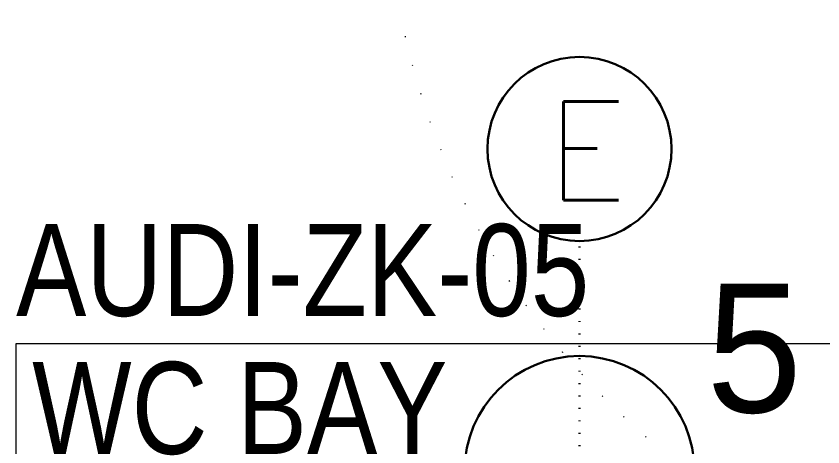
# Model space of a CAD drawing. Extents: x -1701 to 23780, y -363 to 7742.
# Drawn here: x 1264.7 to 1352.5, y 434.6 to 481.5 of the extents above; entities that cross this region are included whole.
import ezdxf
from ezdxf.enums import TextEntityAlignment as Align

# ---------------------------------------------------------------- set-up
doc = ezdxf.new("R2010")
doc.units = 0
doc.header["$LTSCALE"] = 25
doc.header["$MEASUREMENT"] = 0
doc.linetypes.add('Audi$0$DOT2', pattern=[0.125, 0, -0.125])
doc.linetypes.add('DOT2', pattern=[0.125, 0, -0.125])
doc.layers.get('0').update_dxf_attribs({"color": 9, "lineweight": 9})
for name, color, linetype, lineweight in [('31', 9, 'Continuous', 9), ('Audi$0$10', 8, 'Continuous', 9), ('Audi$0$20', 8, 'Audi$0$DOT2', 9), ('Audi$0$21', 8, 'Continuous', 9), ('E-ACİL AYDINLATMA KİTİ', 7, 'Continuous', 30), ('E-Aydınlatma', 7, 'Continuous', 30)]:
    doc.layers.add(name, color=color, linetype=linetype, lineweight=lineweight)
doc.styles.add('Audi$0$Arial', font='arial.ttf', dxfattribs={"height": 2.5})
doc.styles.add('Audi$0$MuuM_TEXT-STANDART', font='ARIALN.TTF')
doc.styles.add('E-YAZI', font='txttw.shx')
doc.styles.add('TX-TEXT', font='')
doc.styles.get('TX-TEXT').set_extended_font_data('TrSah Futura Lt BT')

# ---------------------------------------------------------------- blocks, each defined once
blk = doc.blocks.new('Audi$0$0_roomno2')
blk.add_lwpolyline([(19.375, -10.5), (0, -10.5), (0, 0), (19.375, 0)], close=True)
at = {"style": 'Audi$0$Arial'}
blk.add_attdef('ODANO', (0, 1.17), '', height=2, dxfattribs=at)
blk.add_attdef('MEKANADI', text='', height=2, dxfattribs=at).set_placement((0.35, -3), align=Align.BOTTOM_LEFT)
at = {"style": 'Audi$0$MuuM_TEXT-STANDART', "width": 0.6}
for tag, p in [('YER01', (10, -4.5)), ('TAVAN01', (13.75, -4.5)), ('DUVAR01', (17.5, -4.5)), ('YER02', (10, -6.75)), ('TAVAN02', (13.75, -6.75)), ('DUVAR02', (17.5, -6.75)), ('YER03', (10, -9)), ('TAVAN03', (13.75, -9)), ('DUVAR03', (17.5, -9))]:
    blk.add_attdef(tag, text='', height=1.5, dxfattribs=at).set_placement(p, align=Align.MIDDLE_CENTER)
for tag, p in [('M2', (0.35, -4.875)), ('TEMIZTAVANYUKSEKLIGI', (1.8, -8.608))]:
    blk.add_attdef(tag, text='', height=1.5, dxfattribs=at).set_placement(p, align=Align.MIDDLE_LEFT)
blk = doc.blocks.new('Audi$0$p-kapı')
at = {"layer": 'Audi$0$20'}
blk.add_arc((4.87, -4.6), 81.6, 270.10532, 0, dxfattribs=at)
blk = doc.blocks.new('Audi$0$p-zemin kat')
at = {"xscale": -1}
blk.add_blockref('Audi$0$p-kapı', (1391.5, 502), dxfattribs=at)
at = {"layer": 'Audi$0$21'}
ref = blk.add_blockref('Audi$0$0_roomno2', (1264.714, 445.85), dxfattribs=dict(at, xscale=5, yscale=5, zscale=5))
ref.add_attrib('ODANO', 'AUDI-ZK-05', dxfattribs={"layer": '0', "height": 10, "style": 'Audi$0$MuuM_TEXT-STANDART'}).set_placement((1264.714, 445.85), align=Align.BOTTOM_LEFT)
ref.add_attrib('MEKANADI', 'WC BAY', dxfattribs={"layer": '0', "height": 10, "style": 'Audi$0$MuuM_TEXT-STANDART'}).set_placement((1266.464, 430.85), align=Align.BOTTOM_LEFT)
blk = doc.blocks.new('Audi')
at = {"layer": 'Audi$0$10'}
blk.add_blockref('Audi$0$p-zemin kat', (0, 0), dxfattribs=at)
blk = doc.blocks.new('ayd-ar-spot01-p')
at = {"layer": 'E-Aydınlatma', "color": 4, "linetype": 'DOT2', "ltscale": 0.4}
blk.add_line((0, 0), (0, 25), dxfattribs=at)
at = {"layer": 'E-Aydınlatma', "color": 4, "linetype": 'ByBlock'}
blk.add_circle((-0.001, 0), 12.5, dxfattribs=at)
at = {"layer": 'E-Aydınlatma', "color": 4, "insert": (13.801, 20.367), "char_height": 14, "width": 14.596, "attachment_point": 1, "style": 'TX-TEXT'}
blk.add_mtext('5', dxfattribs=at)
blk = doc.blocks.new('3.10 kotu elk')
at = {"linetype": 'ByBlock'}
blk.add_blockref('ayd-ar-spot01-p', (1326, -3773), dxfattribs=at)
blk = doc.blocks.new('100_ACİL AYDINLATMA KİTİ')
at = {"layer": 'E-ACİL AYDINLATMA KİTİ', "color": 3}
blk.add_circle((0, 0), 1.251, dxfattribs=at)
at = {"layer": 'E-ACİL AYDINLATMA KİTİ', "color": 3, "style": 'E-YAZI'}
blk.add_text('E', height=1.34, dxfattribs=at).set_placement((-0.448, -0.694))

msp = doc.modelspace()

# ---------------------------------------------------------------- block references
at = {"color": 6}
msp.add_blockref('Audi', (0, 0), dxfattribs=at)
at = {"layer": '31'}
msp.add_blockref('3.10 kotu elk', (0, 4205), dxfattribs=at)
at = {"layer": 'E-ACİL AYDINLATMA KİTİ', "xscale": 8, "yscale": 8, "zscale": 8}
msp.add_blockref('100_ACİL AYDINLATMA KİTİ', (1326, 467.009), dxfattribs=at)

doc.saveas('drawing.dxf')
